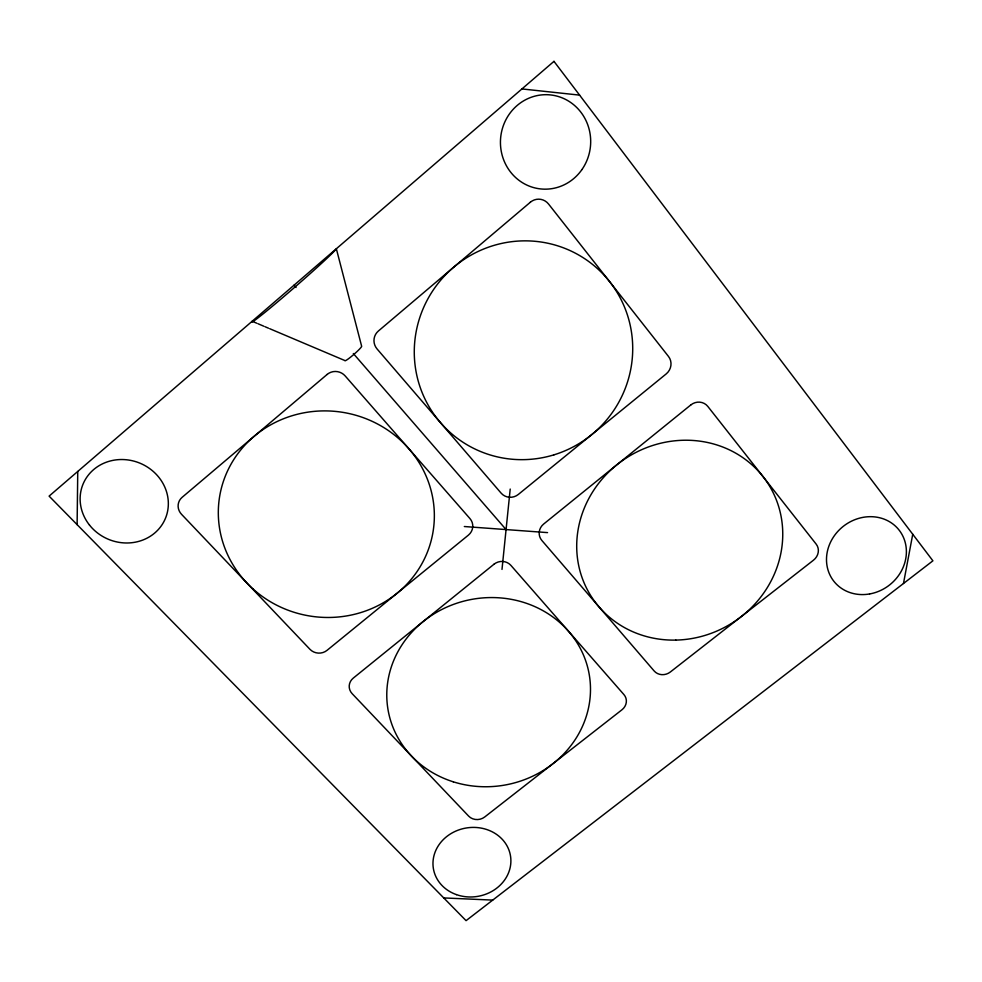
<?xml version="1.0" encoding="UTF-8"?>
<svg xmlns="http://www.w3.org/2000/svg" width="982" height="982" viewBox="0 0 982 982"><rect width="100%" height="100%" fill="white"/><g stroke="black" fill="none" stroke-linecap="round" stroke-linejoin="round"><path stroke-width="1.47" d="M77.112 524.646L77.75 471.458M501.998 569.425L510.21 489.048M903.477 583.492L912.744 534.245M443.741 897.929L492.731 900.101M464.326 526.524L547.551 532.612M521.933 88.932L579.589 95.119M256.842 323.25L252.141 321.261A56.023 1.927 -41 0 0 290.169 291.188A56.023 1.927 -41 0 0 336.347 248.753L361.671 346.351A11.072 1.092 -41 0 1 352.968 355.177A11.072 1.092 -41 0 1 344.891 360.554L269.731 328.712M258.02 323.753L263.876 326.233M265.042 326.736L268.552 328.221M294.035 285.185L296.048 287.505M353.324 353.52L506.074 529.58M553.971 61.35L49.1 496.119L466.069 920.65L932.9 560.82L553.971 61.35M327.141 374.437L182.112 497.334A12.766 11.931 19.9 0 0 181.535 514.31L309.944 649.298A12.115 11.256 3.4 0 0 327.006 650.366L468.402 535.129A12.214 11.723 -9.3 0 0 469.961 518.594L345.198 375.959A12.827 12.496 26.4 0 0 327.141 374.437M530.354 202.231L378.389 331.008A12.864 12.68 36.5 0 0 377.088 348.978L501.127 493.136A12.275 11.858 -18.7 0 0 518.324 494.449L666.177 373.933A12.656 12.103 -48.9 0 0 668.484 356.441L548.557 204.035A13.331 12.901 -80.5 0 0 530.354 202.231M493.983 564.233L353.275 678.108A11.919 11.011 -1.1 0 0 352.145 693.66L468.672 816.14A11.465 10.299 -9.8 0 0 484.752 816.95L621.95 709.79A11.637 10.642 -19.8 0 0 623.951 694.618L510.935 565.423A12.054 11.44 -13.9 0 0 493.983 564.233M690.751 404.989L543.66 524.032A12.128 11.563 -21.3 0 0 541.843 540.456L654.159 670.976A11.71 10.741 -24.1 0 0 670.338 671.995L813.501 560.17A12.03 10.974 -36.6 0 0 816.202 544.163L707.813 406.425A12.484 11.809 -43.8 0 0 690.751 404.989M675.825 640.092A104.865 98.028 -31.6 0 0 770.833 488.263A104.865 98.028 -31.6 0 0 592.514 492.142A104.865 98.028 -31.6 0 0 675.825 640.092M553.922 454.85A110.168 108.462 -48.1 0 0 599.118 270.148A110.168 108.462 -48.1 0 0 417.436 325.766A110.168 108.462 -48.1 0 0 553.922 454.85M252.865 588.832A108.155 103.159 9.4 0 0 431.65 538.688A108.155 103.159 9.4 0 0 294.477 415.03A108.155 103.159 9.4 0 0 252.865 588.832M453.254 781.807A102.128 94.297 -11 0 0 589.04 673.468A102.128 94.297 -11 0 0 423.623 621.176A102.128 94.297 -11 0 0 453.254 781.807M456.434 894.627A39.071 34.665 -9.4 0 0 510.64 856.881A39.071 34.665 -9.4 0 0 448.725 835.068A39.071 34.665 -9.4 0 0 456.434 894.627M89.46 525.026A44.62 41.207 22.9 0 0 165.123 519.097A44.62 41.207 22.9 0 0 118.122 459.662A44.62 41.207 22.9 0 0 89.46 525.026M869.573 593.963A41.453 37.341 -38 0 0 899.365 530.44A41.453 37.341 -38 0 0 830.391 542.494A41.453 37.341 -38 0 0 869.573 593.963M581.933 169.579A47.259 45.111 -84.8 0 0 550.534 94.935A47.259 45.111 -84.8 0 0 504.232 161.257A47.259 45.111 -84.8 0 0 581.933 169.579"/></g></svg>
